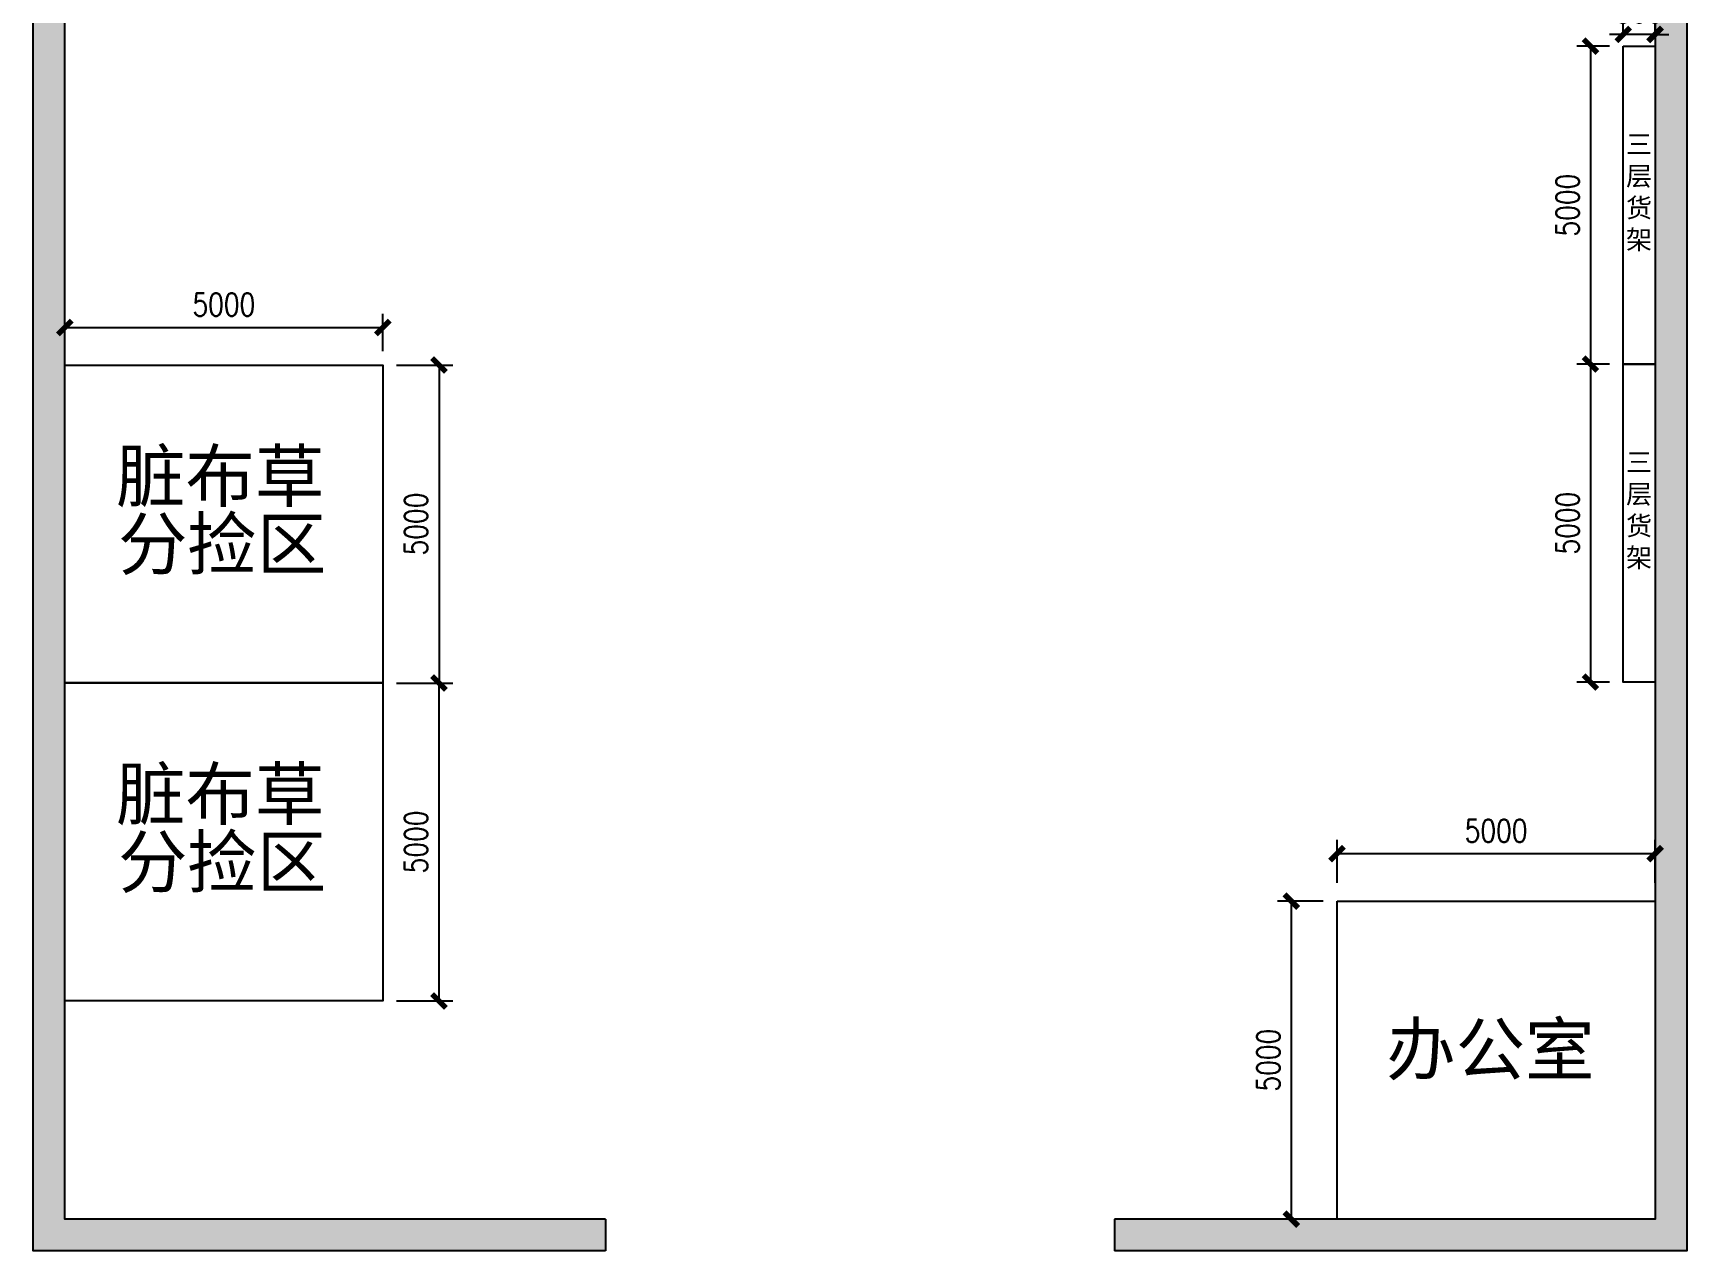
# Model space of a CAD drawing. Header units: millimetres. Extents: x 28866 to 196092, y 16567 to 68963.
# Drawn here: x 111247 to 137247, y 16567 to 35719 of the extents above; entities that cross this region are included whole.
import ezdxf

# ---------------------------------------------------------------- set-up
doc = ezdxf.new("R2010")
doc.units = ezdxf.units.MM
for name, color, linetype in [('font_blue', 142, 'Continuous'), ('font_grey', 254, 'Continuous'), ('green', 122, 'Continuous'), ('wall', 250, 'Continuous')]:
    doc.layers.add(name, color=color, linetype=linetype)
doc.styles.add('ROMANS', font='ROMANS.shx', dxfattribs={"width": 0.8, "bigfont": 'hhztxt.shx'})
doc.styles.get("Standard").update_dxf_attribs({"font": 'arial.ttf', "height": 200})
doc.dimstyles.new('dim1-150', dxfattribs={"dimscale": 180, "dimtxt": 2, "dimasz": 1.2, "dimexe": 1.2, "dimexo": 1.2, "dimgap": 1, "dimtad": 1, "dimdec": 0, "dimdsep": 46, "dimtxsty": 'ROMANS', "dimblk": 'ARCHTICK', "dimcen": 0, "dimadec": 0, "dimazin": 0, "dimtfac": 0.71, "dimtdec": 0, "dimtix": 1, "dimtmove": 0, "dimatfit": 3, "dimldrblk": 'ARCHTICK', "dimfxl": 0, "dimtolj": 1, "dimtzin": 0, "dimarcsym": 0})

# ---------------------------------------------------------------- blocks, each defined once
blk = doc.blocks.new('_ArchTick')
at = {"color": 0, "linetype": 'ByBlock', "const_width": 0.4}
blk.add_lwpolyline([(-0.5, -0.5), (0.5, 0.5)], dxfattribs=at)
blk = doc.blocks.new('*D128')
at = {"layer": 'Defpoints', "color": 0, "transparency": 16777216}
for p in [(136247, 35698), (136247, 35513), (136747, 35513)]:
    blk.add_point(p, dxfattribs=at)
at = {"layer": 'font_grey', "color": 0, "lineweight": -2, "transparency": 16777216}
for p, q in [((136247, 35729), (136247, 35914)), ((136747, 35729), (136747, 35914)), ((136247, 35698), (136031, 35698)), ((136747, 35698), (136247, 35698)), ((136747, 35698), (136963, 35698))]:
    blk.add_line(p, q, dxfattribs=at)
at = {"layer": 'font_grey', "color": 0, "lineweight": -2, "transparency": 16777216, "xscale": 216, "yscale": 216, "zscale": 216}
blk.add_blockref('_ArchTick', (136247, 35698), dxfattribs=at)
at = {"layer": 'font_grey', "color": 0, "lineweight": -2, "transparency": 16777216, "xscale": 216, "yscale": 216, "zscale": 216, "rotation": 180}
blk.add_blockref('_ArchTick', (136747, 35698), dxfattribs=at)
at = {"layer": 'font_grey', "color": 0, "transparency": 16777216, "insert": (136497, 36058), "char_height": 360, "attachment_point": 5, "style": 'ROMANS'}
blk.add_mtext('\\A1;500', dxfattribs=at)
blk = doc.blocks.new('*D129')
at = {"layer": 'Defpoints', "color": 0, "transparency": 16777216}
for p in [(136247, 35513), (135731, 30513), (136247, 30513)]:
    blk.add_point(p, dxfattribs=at)
at = {"layer": 'font_grey', "color": 0, "lineweight": -2, "transparency": 16777216}
for p, q in [((136031, 35513), (135515, 35513)), ((135731, 35513), (135731, 30513)), ((136031, 30513), (135515, 30513))]:
    blk.add_line(p, q, dxfattribs=at)
at = {"layer": 'font_grey', "color": 0, "lineweight": -2, "transparency": 16777216, "xscale": 216, "yscale": 216, "zscale": 216}
for p, rotation in [((135731, 35513), 90), ((135731, 30513), 270)]:
    blk.add_blockref('_ArchTick', p, dxfattribs=dict(at, rotation=rotation))
at = {"layer": 'font_grey', "color": 0, "transparency": 16777216, "insert": (135371, 33013), "char_height": 360, "attachment_point": 5, "rotation": 90, "style": 'ROMANS'}
blk.add_mtext('\\A1;5000', dxfattribs=at)
blk = doc.blocks.new('*D130')
at = {"layer": 'Defpoints', "color": 0, "transparency": 16777216}
for p in [(136247, 30513), (135731, 25513), (136247, 25513)]:
    blk.add_point(p, dxfattribs=at)
at = {"layer": 'font_grey', "color": 0, "lineweight": -2, "transparency": 16777216}
for p, q in [((136031, 30513), (135515, 30513)), ((135731, 30513), (135731, 25513)), ((136031, 25513), (135515, 25513))]:
    blk.add_line(p, q, dxfattribs=at)
at = {"layer": 'font_grey', "color": 0, "lineweight": -2, "transparency": 16777216, "xscale": 216, "yscale": 216, "zscale": 216}
for p, rotation in [((135731, 30513), 90), ((135731, 25513), 270)]:
    blk.add_blockref('_ArchTick', p, dxfattribs=dict(at, rotation=rotation))
at = {"layer": 'font_grey', "color": 0, "transparency": 16777216, "insert": (135371, 28013), "char_height": 360, "attachment_point": 5, "rotation": 90, "style": 'ROMANS'}
blk.add_mtext('\\A1;5000', dxfattribs=at)
blk = doc.blocks.new('*D132')
at = {"layer": 'Defpoints', "color": 0, "transparency": 16777216}
for p in [(116747, 31088), (111747, 30498), (116747, 30498)]:
    blk.add_point(p, dxfattribs=at)
at = {"layer": 'font_grey', "color": 0, "lineweight": -2, "transparency": 16777216}
for p, q in [((111747, 30714), (111747, 31304)), ((116747, 30714), (116747, 31304)), ((111747, 31088), (116747, 31088))]:
    blk.add_line(p, q, dxfattribs=at)
at = {"layer": 'font_grey', "color": 0, "lineweight": -2, "transparency": 16777216, "xscale": 216, "yscale": 216, "zscale": 216, "rotation": 180}
blk.add_blockref('_ArchTick', (111747, 31088), dxfattribs=at)
at = {"layer": 'font_grey', "color": 0, "lineweight": -2, "transparency": 16777216, "xscale": 216, "yscale": 216, "zscale": 216}
blk.add_blockref('_ArchTick', (116747, 31088), dxfattribs=at)
at = {"layer": 'font_grey', "color": 0, "transparency": 16777216, "insert": (114247, 31448), "char_height": 360, "attachment_point": 5, "style": 'ROMANS'}
blk.add_mtext('\\A1;5000', dxfattribs=at)
blk = doc.blocks.new('*D133')
at = {"layer": 'Defpoints', "color": 0, "transparency": 16777216}
for p in [(116747, 30498), (116747, 25498), (117629, 25498)]:
    blk.add_point(p, dxfattribs=at)
at = {"layer": 'font_grey', "color": 0, "lineweight": -2, "transparency": 16777216}
for p, q in [((116963, 30498), (117845, 30498)), ((117629, 30498), (117629, 25498)), ((116963, 25498), (117845, 25498))]:
    blk.add_line(p, q, dxfattribs=at)
at = {"layer": 'font_grey', "color": 0, "lineweight": -2, "transparency": 16777216, "xscale": 216, "yscale": 216, "zscale": 216}
for p, rotation in [((117629, 30498), 90), ((117629, 25498), 270)]:
    blk.add_blockref('_ArchTick', p, dxfattribs=dict(at, rotation=rotation))
at = {"layer": 'font_grey', "color": 0, "transparency": 16777216, "insert": (117269, 27998), "char_height": 360, "attachment_point": 5, "rotation": 90, "style": 'ROMANS'}
blk.add_mtext('\\A1;5000', dxfattribs=at)
blk = doc.blocks.new('*D134')
at = {"layer": 'Defpoints', "color": 0, "transparency": 16777216}
for p in [(116747, 25498), (117629, 25498), (116747, 20498)]:
    blk.add_point(p, dxfattribs=at)
at = {"layer": 'font_grey', "color": 0, "lineweight": -2, "transparency": 16777216}
for p, q in [((116963, 25498), (117845, 25498)), ((117629, 20498), (117629, 25498)), ((116963, 20498), (117845, 20498))]:
    blk.add_line(p, q, dxfattribs=at)
at = {"layer": 'font_grey', "color": 0, "lineweight": -2, "transparency": 16777216, "xscale": 216, "yscale": 216, "zscale": 216}
for p, rotation in [((117629, 25498), 90), ((117629, 20498), 270)]:
    blk.add_blockref('_ArchTick', p, dxfattribs=dict(at, rotation=rotation))
at = {"layer": 'font_grey', "color": 0, "transparency": 16777216, "insert": (117269, 22998), "char_height": 360, "attachment_point": 5, "rotation": 90, "style": 'ROMANS'}
blk.add_mtext('\\A1;5000', dxfattribs=at)
blk = doc.blocks.new('*D138')
at = {"layer": 'Defpoints', "color": 0, "transparency": 16777216}
for p in [(131747, 22067), (131028, 17067), (131747, 17067)]:
    blk.add_point(p, dxfattribs=at)
at = {"layer": 'font_grey', "color": 0, "lineweight": -2, "transparency": 16777216}
for p, q in [((131531, 22067), (130812, 22067)), ((131028, 22067), (131028, 17067)), ((131531, 17067), (130812, 17067))]:
    blk.add_line(p, q, dxfattribs=at)
at = {"layer": 'font_grey', "color": 0, "lineweight": -2, "transparency": 16777216, "xscale": 216, "yscale": 216, "zscale": 216}
for p, rotation in [((131028, 22067), 90), ((131028, 17067), 270)]:
    blk.add_blockref('_ArchTick', p, dxfattribs=dict(at, rotation=rotation))
at = {"layer": 'font_grey', "color": 0, "transparency": 16777216, "insert": (130668, 19567), "char_height": 360, "attachment_point": 5, "rotation": 90, "style": 'ROMANS'}
blk.add_mtext('\\A1;5000', dxfattribs=at)
blk = doc.blocks.new('*D143')
at = {"layer": 'Defpoints', "color": 0, "transparency": 16777216}
for p in [(131747, 22814), (131747, 22141), (136747, 22141)]:
    blk.add_point(p, dxfattribs=at)
at = {"layer": 'font_grey', "color": 0, "lineweight": -2, "transparency": 16777216}
for p, q in [((131747, 22357), (131747, 23030)), ((136747, 22357), (136747, 23030)), ((136747, 22814), (131747, 22814))]:
    blk.add_line(p, q, dxfattribs=at)
at = {"layer": 'font_grey', "color": 0, "lineweight": -2, "transparency": 16777216, "xscale": 216, "yscale": 216, "zscale": 216, "rotation": 180}
blk.add_blockref('_ArchTick', (131747, 22814), dxfattribs=at)
at = {"layer": 'font_grey', "color": 0, "lineweight": -2, "transparency": 16777216, "xscale": 216, "yscale": 216, "zscale": 216}
blk.add_blockref('_ArchTick', (136747, 22814), dxfattribs=at)
at = {"layer": 'font_grey', "color": 0, "transparency": 16777216, "insert": (134247, 23174), "char_height": 360, "attachment_point": 5, "style": 'ROMANS'}
blk.add_mtext('\\A1;5000', dxfattribs=at)

msp = doc.modelspace()

# ---------------------------------------------------------------- hatches: boundary and pattern name
at = {"layer": 'wall'}
h = msp.add_hatch(dxfattribs=at)
h.set_pattern_fill('AR-B816', color=256)
h.set_pattern_definition([(0, (42207.01, 0), (0, 203.2), []), (90, (42207.01, 0), (-203.2, 203.2), [203.2, -203.2])])
h.paths.add_polyline_path([(128247.4, 17067.2), (128247.4, 16567.2), (137247.4, 16567.2), (137247.4, 67567.2), (111247.4, 67567.2), (111247.4, 16567.2), (120247.4, 16567.2), (120247.4, 17067.2), (111747.4, 17067.2), (111747.4, 67067.2), (136747.4, 67067.2), (136747.4, 17067.2)])

# ---------------------------------------------------------------- linework, layer by layer
at = {"layer": 'green'}
for points in [[(136247.4, 35513), (136747.4, 35513), (136747.4, 30513), (136247.4, 30513)], [(111747.4, 30498.5), (116747.4, 30498.5), (116747.4, 25498.5), (111747.4, 25498.5)], [(136247.4, 30513), (136747.4, 30513), (136747.4, 25513), (136247.4, 25513)], [(111747.4, 25498.5), (116747.4, 25498.5), (116747.4, 20498.5), (111747.4, 20498.5)], [(131747.4, 22067.2), (136747.4, 22067.2), (136747.4, 17067.2), (131747.4, 17067.2)]]:
    msp.add_lwpolyline(points, close=True, dxfattribs=at)
at = {"layer": 'wall'}
for p, q in [((120247.4, 17067.2), (120247.4, 16567.2)), ((128247.4, 17067.2), (128247.4, 16567.2))]:
    msp.add_line(p, q, dxfattribs=at)
for points in [[(120247.4, 16567.2), (111247.4, 16567.2), (111247.4, 67567.2), (137247.4, 67567.2), (137247.4, 16567.2), (128247.4, 16567.2)], [(120247.4, 17067.2), (111747.4, 17067.2), (111747.4, 67067.2), (136747.4, 67067.2), (136747.4, 17067.2), (128247.4, 17067.2)]]:
    msp.add_lwpolyline(points, dxfattribs=at)

# ---------------------------------------------------------------- texts
at = {"layer": 'font_blue', "char_height": 300, "attachment_point": 1}
for insert in [(136290.3, 34121.1), (136290.3, 29121.1)]:
    msp.add_mtext_dynamic_manual_height_columns('{\\fSimSun|b0|i0|c134|p2;三层货架}', width=598.638, gutter_width=1000, heights=[0], dxfattribs=dict(at, insert=insert))
at = {"layer": 'font_blue', "char_height": 800, "attachment_point": 1, "line_spacing_factor": 0.8}
for s, insert in [('\\pi888.01661;{\\fSimSun|b0|i0|c134|p2;脏布草\\P\\pi919.30153;分捡区}', (111663.9, 29152.6)), ('\\pi888.01661;{\\fSimSun|b0|i0|c134|p2;脏布草\\P\\pi919.30153;分捡区}', (111663.9, 24152.6)), ('\\pi901.42443;{\\fSimSun|b0|i0|c134|p2;办公室}', (131618.6, 20140.7))]:
    msp.add_mtext_dynamic_manual_height_columns(s, width=5114.581, gutter_width=500, heights=[0], dxfattribs=dict(at, insert=insert))

# ---------------------------------------------------------------- dimensions: what is measured, and where the dimension line sits
at = {"layer": 'font_grey'}
for base, p1, p2, picture, middle in [((136247.4, 35698), (136747.4, 35513), (136247.4, 35513), '*D128', (136497.4, 36058)), ((116747.4, 31088.2), (111747.4, 30498.5), (116747.4, 30498.5), '*D132', (114247.4, 31448.2)), ((131747.4, 22814.5), (136747.4, 22141.2), (131747.4, 22141.2), '*D143', (134247.4, 23174.5))]:
    dim = msp.add_linear_dim(base=base, p1=p1, p2=p2, dimstyle='dim1-150', dxfattribs=at)
    dim.commit()
    dim.dimension.update_dxf_attribs({"geometry": picture, "text_midpoint": middle})
for base, p1, p2, picture, middle in [((135731.1, 30513), (136247.4, 35513), (136247.4, 30513), '*D129', (135371.1, 33013)), ((117628.7, 25498.5), (116747.4, 30498.5), (116747.4, 25498.5), '*D133', (117268.7, 27998.5)), ((135731.1, 25513), (136247.4, 30513), (136247.4, 25513), '*D130', (135371.1, 28013)), ((117628.7, 25498.5), (116747.4, 20498.5), (116747.4, 25498.5), '*D134', (117268.7, 22998.5)), ((131027.6, 17067.2), (131747.4, 22067.2), (131747.4, 17067.2), '*D138', (130667.6, 19567.2))]:
    dim = msp.add_linear_dim(base=base, p1=p1, p2=p2, angle=90, dimstyle='dim1-150', dxfattribs=at)
    dim.commit()
    dim.dimension.update_dxf_attribs({"geometry": picture, "text_midpoint": middle})

doc.saveas('drawing.dxf')
